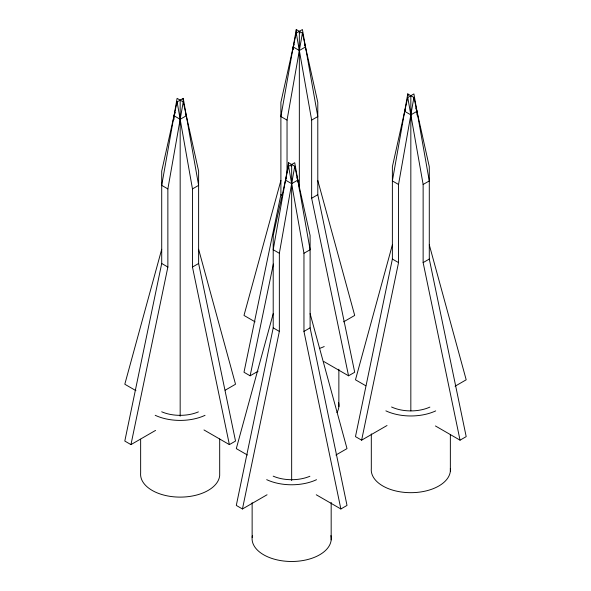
<?xml version="1.0" encoding="UTF-8"?>
<svg xmlns="http://www.w3.org/2000/svg" width="591" height="591" viewBox="0 0 591 591"><rect width="100%" height="100%" fill="white"/><g stroke="black" fill="none" stroke-linecap="round" stroke-linejoin="round"><path stroke-width="0.89" d="M167.866 188.913L183.24 101.911L177.093 98.357L161.712 185.367L167.866 188.913L167.866 267.043L130.958 444.609L124.804 441.063L161.712 263.49L161.712 171.161L177.093 101.911L183.24 98.357L198.62 185.367L192.467 188.913L192.467 267.043L229.374 444.609L235.528 441.063L198.62 263.49L198.62 171.161L183.24 101.911M323.949 361.596L348.55 375.802L354.703 372.256L317.795 194.69L317.795 102.354L302.422 33.103L296.268 29.55L280.895 116.56L287.041 120.106L287.041 172.498M287.041 120.106L302.422 33.103M288.578 162.724L273.205 249.734L279.351 253.28L279.351 331.411L242.45 508.977L236.297 505.423L273.205 327.857L273.205 235.528L288.578 166.278L294.732 162.724L310.105 249.734L303.959 253.28L303.959 331.411L340.867 508.977L347.013 505.423L310.105 327.857L310.105 235.528L294.732 166.278L288.578 162.724L288.578 165.48M279.351 253.28L294.732 166.278M398.533 184.473L413.907 97.471L407.76 93.917L392.38 180.927L398.533 184.473L398.533 262.603L361.626 440.169L355.472 436.623L392.38 259.057L392.38 166.721L407.76 97.471L413.907 93.917L429.288 180.927L423.134 184.473L423.134 262.603L460.042 440.169L466.196 436.623L429.288 259.057L429.288 166.721L413.907 97.471M348.55 375.802L311.649 198.236L311.649 120.106L317.795 116.56L302.422 29.55L296.268 33.103L280.895 102.354L280.895 194.69L243.987 372.256L250.133 375.802L258.075 371.222M250.133 375.802L273.367 264.037M182.855 100.086L183.24 98.357M161.712 249.291L124.804 384.239L135.923 390.651M280.895 180.484L243.987 315.431L255.098 321.851M273.205 313.658L236.297 448.606L247.407 455.018M392.38 244.851L355.472 379.799L365.792 385.76M174.02 119.448L174.02 115.755L175.313 112.467M293.195 49.718L293.195 46.955L294.163 44.488M285.505 181.969L285.505 180.122L286.472 177.655M291.008 166.145L291.659 164.497L291.659 480.564M405.655 108.855L404.68 111.322L410.834 114.868L416.98 111.322L415.687 108.027M304.528 44.488L305.495 46.955L299.341 50.501L293.195 46.955M296.837 177.655L297.805 180.122L291.659 183.675L285.505 180.122M192.467 267.043L198.62 263.49M311.649 198.236L317.795 194.69M303.959 331.411L310.105 327.857M423.134 262.603L429.288 259.057M130.958 444.609L155.566 430.403M225.208 390.193L235.528 384.239L198.62 249.291M343.593 321.851L354.703 315.431L317.795 180.484M242.45 508.977L267.051 494.77M335.902 455.018L347.013 448.606L310.105 313.658M361.626 440.169L387.024 425.505M455.077 386.218L466.196 379.799L429.288 244.851M174.02 115.755L180.166 119.308L186.32 115.755L185.345 113.287M280.895 194.69L282.432 195.577M392.38 259.057L398.533 262.603M161.712 263.49L167.866 267.043M273.205 327.857L279.351 331.411M435.434 425.963L460.042 440.169M203.976 429.945L229.374 444.609M316.259 494.77L340.867 508.977M299.992 32.97L299.341 31.323L299.341 189.726M408.145 95.646L407.76 93.917L407.76 95.757M407.76 97.471L423.134 184.473M296.268 33.103L311.649 120.106M288.578 166.278L303.959 253.28M177.093 101.911L192.467 188.913M450.357 434.533L450.357 471.064M416.98 111.322L416.98 115.009M410.834 95.69L410.834 410.841M371.311 433.89L371.311 468.589A39.582 22.85 0 0 0 410.908 492.68A39.582 22.85 0 0 0 450.349 468.5M338.865 369.249L338.865 406.697M331.174 502.424L331.174 539.864M305.495 46.955L305.495 49.718M297.805 180.122L297.805 181.969M296.268 29.55L296.268 33.229M252.135 502.697L252.135 537.396M219.689 438.973L219.689 475.496A39.582 22.85 0 0 1 178.031 497.083A39.582 22.85 0 0 1 140.643 473.029L140.643 439.239M180.166 100.13L180.166 416.197M429.871 407.103A30.806 17.789 0 0 1 391.567 406.992M435.7 410.893A39.582 22.85 0 0 1 385.879 410.856M338.577 402.427A39.582 22.85 0 0 1 336.966 412.555M324.208 346.533A39.582 22.85 0 0 1 319.96 348.254M198.399 411.89A30.806 17.789 0 0 1 161.698 411.794M205.033 415.333A39.582 22.85 0 0 1 155.211 415.296M309.891 476.257A30.806 17.789 0 0 1 273.19 476.161M330.886 535.601A39.582 22.85 0 0 1 291.747 561.487A39.582 22.85 0 0 1 252.401 535.705M316.517 479.7A39.582 22.85 0 0 1 266.696 479.663"/></g></svg>
